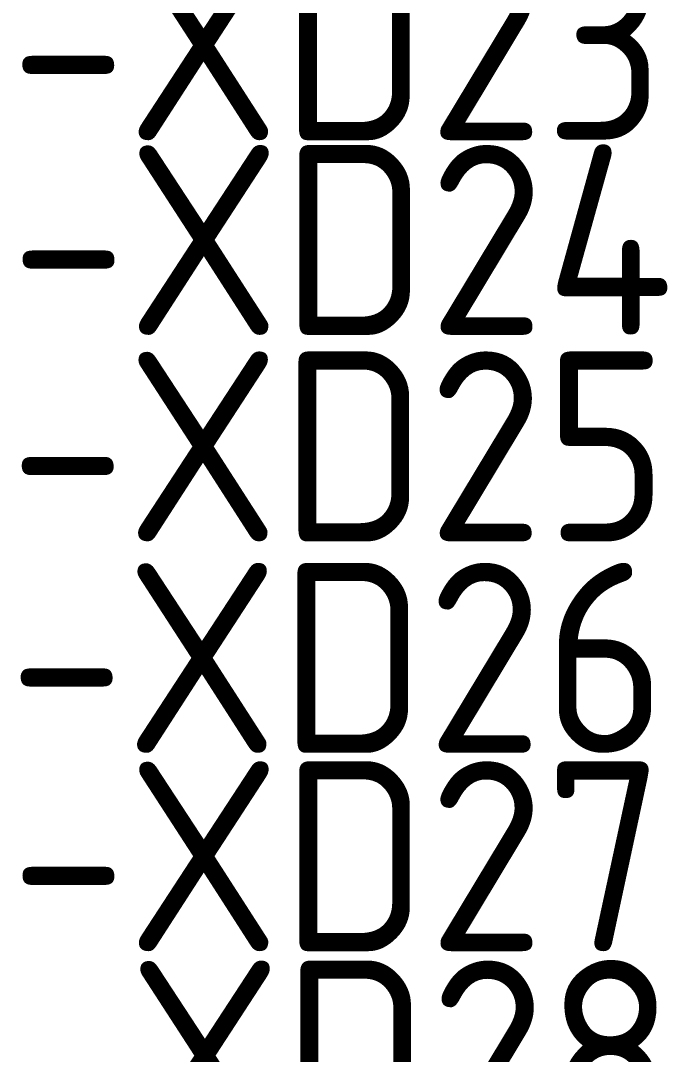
# Model space of a CAD drawing. Header units: millimetres. Extents: x 1880 to 4113, y 771 to 2990.
# Drawn here: x 3634.4 to 3702.5, y 2229.3 to 2338.2 of the extents above; entities that cross this region are included whole.
import ezdxf

# ---------------------------------------------------------------- set-up
doc = ezdxf.new("R2010")
doc.units = ezdxf.units.MM
doc.layers.add('000-PI_TEXT', color=7, linetype='Continuous')
doc.styles.add('PI0', font='isocpeur.ttf', dxfattribs={"width": 0.9})

msp = doc.modelspace()

# ---------------------------------------------------------------- texts
at = {"layer": '000-PI_TEXT', "color": 0, "linetype": 'ByBlock', "lineweight": 0, "style": 'PI0', "width": 0.9}
for s, p in [('-XD23', (3633.3, 2325.6)), ('-XD24', (3633.33, 2305.1)), ('-XD25', (3633.24, 2283.36)), ('-XD26', (3633.13, 2261.09)), ('-XD27', (3633.32, 2240.2)), ('-XD28', (3633.44, 2219.21))]:
    msp.add_text(s, height=20, dxfattribs=at).set_placement(p)

doc.saveas('drawing.dxf')
